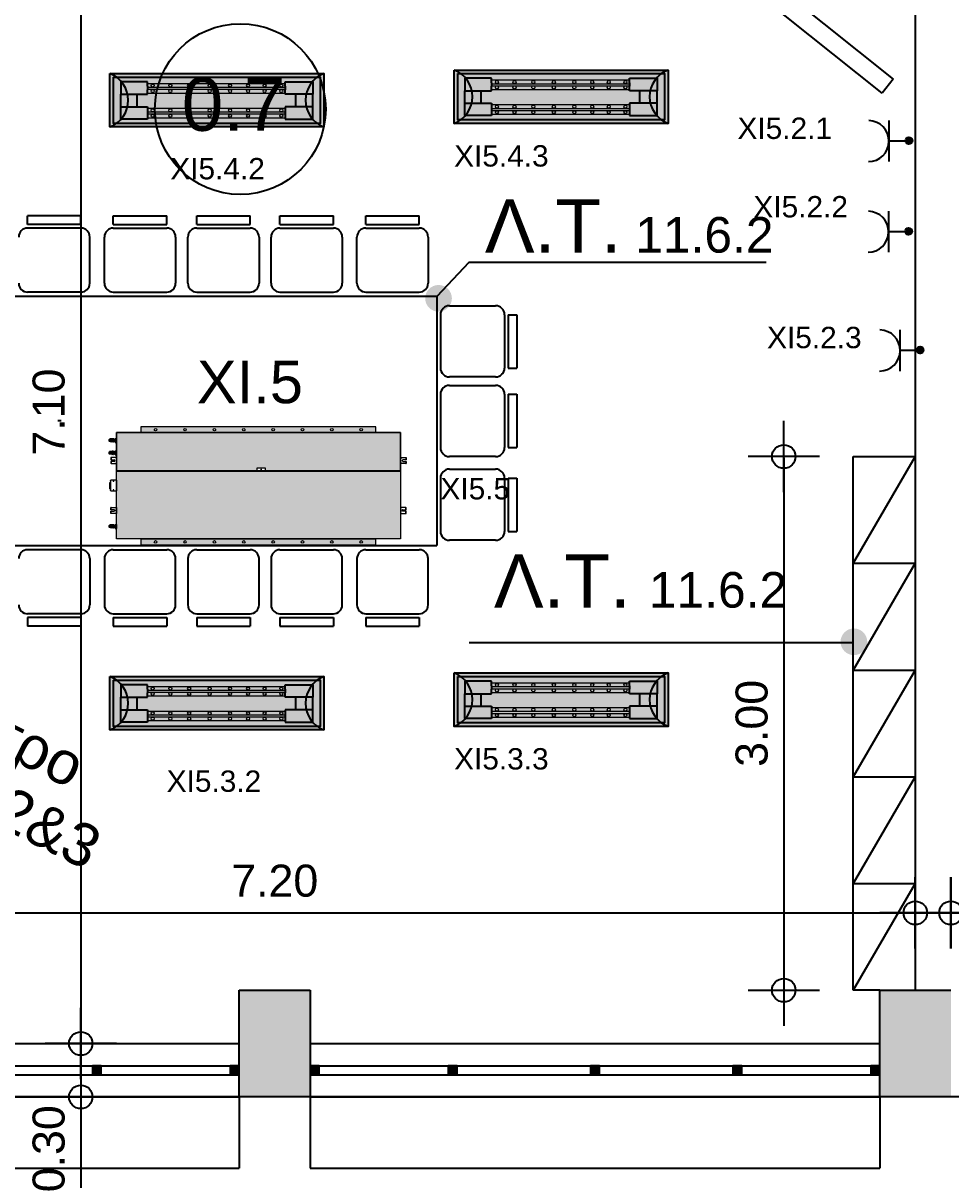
# Model space of a CAD drawing. Header units: metres. Extents: x 0 to 132, y -109 to 310.
# Drawn here: x 24.4 to 29.62, y 13.72 to 20.22 of the extents above; entities that cross this region are included whole.
import ezdxf

# ---------------------------------------------------------------- set-up
doc = ezdxf.new("R2010")
doc.units = ezdxf.units.M
doc.header["$LTSCALE"] = 0.036
doc.layers.get('0').update_dxf_attribs({"color": 252})
doc.layers.get('Defpoints').update_dxf_attribs({"color": 252})
for name, color, linetype in [('arxitektonika', 254, 'Continuous'), ('DIMBLK', 252, 'Continuous'), ('electext', 20, 'Continuous'), ('Epipla', 252, 'Continuous'), ('HLEK-SYMBOL', 3, 'Continuous'), ('HLEK_FL001_SYMBOLS', 230, 'Continuous'), ('mihanologika text', 20, 'Continuous'), ('Parathira', 252, 'Continuous')]:
    doc.layers.add(name, color=color, linetype=linetype)
doc.layers.add('axel', color=170, linetype='Continuous', lineweight=0)
doc.styles.add('COMU-N', font='arial.ttf')
doc.styles.get("Standard").update_dxf_attribs({"font": 'arial.ttf'})
doc.dimstyles.new('CADWDOT', dxfattribs={"dimscale": 0.1, "dimtxt": 1.8, "dimasz": 0.08, "dimexe": 2, "dimexo": 0, "dimgap": 0.09, "dimtad": 0, "dimrnd": 0.001, "dimzin": 0, "dimdsep": 46, "dimtxsty": 'Standard', "dimblk1": 'ARTDIM', "dimblk2": 'ARTDIM', "dimsah": 1, "dimcen": 0.09, "dimdle": 0.05, "dimse1": 1, "dimse2": 1, "dimadec": 0, "dimazin": 0, "dimtfac": 1, "dimtmove": 0, "dimatfit": 3, "dimldrblk": 'ARTDIM', "dimfxl": 2, "dimtvp": 0.9999, "dimtolj": 1, "dimtzin": 0, "dimarcsym": 0})

# ---------------------------------------------------------------- blocks, each defined once
blk = doc.blocks.new('A$C3D465094')
at = {"layer": 'Parathira'}
for p, q in [((0.175, 0), (0.175, -3.2)), ((0.225, 0), (0.175, 0)), ((0.175, 0), (0.175, -0.05)), ((0.185, 0), (0.185, -0.05)), ((0.195, 0), (0.195, -0.05)), ((0.205, 0), (0.205, -0.05)), ((0.215, 0), (0.215, -0.05)), ((0.225, 0), (0.225, -3.2)), ((0.225, -0.05), (0.225, 0)), ((0.175, -0.05), (0.225, -0.05)), ((0.225, -0.775), (0.175, -0.775)), ((0.175, -0.775), (0.175, -0.825)), ((0.185, -0.775), (0.185, -0.825)), ((0.195, -0.775), (0.195, -0.825)), ((0.205, -0.775), (0.205, -0.825)), ((0.215, -0.775), (0.215, -0.825)), ((0.225, -0.825), (0.225, -0.775)), ((0.175, -0.825), (0.225, -0.825)), ((0.225, -1.575), (0.175, -1.575)), ((0.175, -1.575), (0.175, -1.625)), ((0.175, -1.625), (0.225, -1.625)), ((0.185, -1.575), (0.185, -1.625)), ((0.195, -1.575), (0.195, -1.625)), ((0.205, -1.575), (0.205, -1.625)), ((0.215, -1.575), (0.215, -1.625)), ((0.225, -1.625), (0.225, -1.575)), ((0.225, -2.375), (0.175, -2.375)), ((0.175, -2.375), (0.175, -2.425)), ((0.185, -2.375), (0.185, -2.425)), ((0.195, -2.375), (0.195, -2.425)), ((0.205, -2.375), (0.205, -2.425)), ((0.215, -2.375), (0.215, -2.425)), ((0.225, -2.425), (0.225, -2.375)), ((0.175, -2.425), (0.225, -2.425)), ((0.225, -3.15), (0.175, -3.15)), ((0.175, -3.15), (0.175, -3.2)), ((0.185, -3.15), (0.185, -3.2)), ((0.195, -3.15), (0.195, -3.2)), ((0.205, -3.15), (0.205, -3.2)), ((0.215, -3.15), (0.215, -3.2)), ((0.225, -3.2), (0.225, -3.15)), ((0.175, -3.2), (0.225, -3.2))]:
    blk.add_line(p, q, dxfattribs=at)
blk = doc.blocks.new('ARTDIM')
at = {"layer": 'DIMBLK'}
for p, q in [((0, -24.9975), (0, 24.9975)), ((-24.9975, 0), (24.9975, 0))]:
    blk.add_line(p, q, dxfattribs=at)
blk.add_circle((0, 0), 8.25, dxfattribs=at)
blk = doc.blocks.new('*D214')
at = {"layer": 'arxitektonika', "color": 0, "lineweight": -2}
blk.add_line((24.7283, 21.575), (24.7283, 14.491), dxfattribs=at)
at = {"layer": 'Defpoints', "color": 0, "transparency": 16777216}
for p in [(27.6182, 21.583), (24.7283, 14.483), (27.6182, 14.483)]:
    blk.add_point(p, dxfattribs=at)
at = {"layer": 'arxitektonika', "color": 0, "lineweight": -2, "xscale": 0.008, "yscale": 0.008, "zscale": 0.008}
for p, rotation in [((24.7283, 21.583), 90), ((24.7283, 14.483), 270)]:
    blk.add_blockref('ARTDIM', p, dxfattribs=dict(at, rotation=rotation))
at = {"layer": 'arxitektonika', "color": 0, "insert": (24.5483, 18.033), "char_height": 0.18, "attachment_point": 5, "rotation": 90}
blk.add_mtext('\\A1;7.10', dxfattribs=at)
blk = doc.blocks.new('*D216')
at = {"layer": 'arxitektonika', "color": 0, "lineweight": -2}
for p, q in [((24.7283, 14.475), (24.7283, 14.191)), ((24.7283, 14.183), (24.7283, 13.6084))]:
    blk.add_line(p, q, dxfattribs=at)
at = {"layer": 'Defpoints', "color": 0, "transparency": 16777216}
for p in [(27.6182, 14.483), (24.7283, 14.183), (27.6182, 14.183)]:
    blk.add_point(p, dxfattribs=at)
at = {"layer": 'arxitektonika', "color": 0, "lineweight": -2, "xscale": 0.008, "yscale": 0.008, "zscale": 0.008}
for p, rotation in [((24.7283, 14.483), 90), ((24.7283, 14.183), 270)]:
    blk.add_blockref('ARTDIM', p, dxfattribs=dict(at, rotation=rotation))
at = {"layer": 'arxitektonika', "color": 0, "insert": (24.5483, 13.8917), "char_height": 0.18, "attachment_point": 5, "rotation": 90}
blk.add_mtext('\\A1;0.30', dxfattribs=at)
blk = doc.blocks.new('*D217')
at = {"layer": 'arxitektonika', "color": 0, "lineweight": -2}
blk.add_line((22.2262, 15.2176), (29.4102, 15.2176), dxfattribs=at)
at = {"layer": 'Defpoints', "color": 0, "transparency": 16777216}
for p in [(29.4182, 15.2176), (22.2182, 14.783), (29.4182, 14.783)]:
    blk.add_point(p, dxfattribs=at)
at = {"layer": 'arxitektonika', "color": 0, "lineweight": -2, "xscale": 0.008, "yscale": 0.008, "zscale": 0.008, "rotation": 180}
blk.add_blockref('ARTDIM', (22.2182, 15.2176), dxfattribs=at)
at = {"layer": 'arxitektonika', "color": 0, "lineweight": -2, "xscale": 0.008, "yscale": 0.008, "zscale": 0.008}
blk.add_blockref('ARTDIM', (29.4182, 15.2176), dxfattribs=at)
at = {"layer": 'arxitektonika', "color": 0, "insert": (25.8182, 15.3976), "char_height": 0.18, "attachment_point": 5}
blk.add_mtext('\\A1;7.20', dxfattribs=at)
blk = doc.blocks.new('*D218')
at = {"layer": 'arxitektonika', "color": 0, "lineweight": -2}
for p, q in [((29.4262, 15.2176), (29.6102, 15.2176)), ((29.6182, 15.2176), (30.1927, 15.2176))]:
    blk.add_line(p, q, dxfattribs=at)
at = {"layer": 'Defpoints', "color": 0, "transparency": 16777216}
for p in [(29.4182, 17.983), (29.6182, 17.983), (29.6182, 15.2176)]:
    blk.add_point(p, dxfattribs=at)
at = {"layer": 'arxitektonika', "color": 0, "lineweight": -2, "xscale": 0.008, "yscale": 0.008, "zscale": 0.008, "rotation": 180}
blk.add_blockref('ARTDIM', (29.4182, 15.2176), dxfattribs=at)
at = {"layer": 'arxitektonika', "color": 0, "lineweight": -2, "xscale": 0.008, "yscale": 0.008, "zscale": 0.008}
blk.add_blockref('ARTDIM', (29.6182, 15.2176), dxfattribs=at)
at = {"layer": 'arxitektonika', "color": 0, "insert": (29.9095, 15.3976), "char_height": 0.18, "attachment_point": 5}
blk.add_mtext('\\A1;0.20', dxfattribs=at)
blk = doc.blocks.new('A$C0FDF5983')
at = {"layer": 'Epipla'}
for p, q in [((5.5581, -0.2053), (7.2763, -1.5793)), ((7.2139, -1.6574), (5.4957, -0.2834)), ((7.2763, -1.5793), (7.2139, -1.6574)), ((2.7108, -2.346), (2.4108, -2.346)), ((2.7108, -2.396), (2.4108, -2.396)), ((2.8928, -2.346), (3.1928, -2.346)), ((2.8928, -2.396), (3.1928, -2.396)), ((3.3615, -2.346), (3.6615, -2.346)), ((3.3615, -2.396), (3.6615, -2.396)), ((3.8295, -2.346), (4.1295, -2.346)), ((3.8295, -2.396), (4.1295, -2.396)), ((4.3122, -2.346), (4.6122, -2.346)), ((4.3122, -2.396), (4.6122, -2.396)), ((2.7108, -2.416), (2.4108, -2.416)), ((2.7608, -2.726), (2.7608, -2.466)), ((2.8428, -2.726), (2.8428, -2.466)), ((2.8928, -2.416), (3.1928, -2.416)), ((3.2428, -2.466), (3.2428, -2.726)), ((3.3115, -2.726), (3.3115, -2.466)), ((3.3615, -2.416), (3.6615, -2.416)), ((3.7115, -2.466), (3.7115, -2.726)), ((3.7795, -2.726), (3.7795, -2.466)), ((3.8295, -2.416), (4.1295, -2.416)), ((4.1795, -2.466), (4.1795, -2.726)), ((4.2622, -2.726), (4.2622, -2.466)), ((4.3122, -2.416), (4.6122, -2.416)), ((4.6622, -2.466), (4.6622, -2.726)), ((2.7108, -2.776), (2.4108, -2.776)), ((2.8928, -2.776), (3.1928, -2.776)), ((3.3615, -2.776), (3.6615, -2.776)), ((3.8295, -2.776), (4.1295, -2.776)), ((4.3122, -2.776), (4.6122, -2.776)), ((4.7115, -2.8), (2.3115, -2.8)), ((4.7115, -2.8), (4.7115, -4.2)), ((4.7815, -2.8525), (5.0415, -2.8525)), ((4.7315, -2.9025), (4.7315, -3.2025)), ((5.0915, -2.9025), (5.0915, -3.2025)), ((5.1115, -2.9025), (5.1115, -3.2025)), ((5.1615, -2.9025), (5.1615, -3.2025)), ((5.0415, -3.2525), (4.7815, -3.2525)), ((4.7815, -3.3), (5.0415, -3.3)), ((4.7315, -3.35), (4.7315, -3.65)), ((5.0915, -3.35), (5.0915, -3.65)), ((5.1115, -3.35), (5.1115, -3.65)), ((5.1615, -3.35), (5.1615, -3.65)), ((2.6, -3.5), (2.58, -3.5)), ((5.0415, -3.7), (4.7815, -3.7)), ((7.05, -6.7), (7.05, -3.7)), ((7.05, -3.7), (7.4, -3.7)), ((7.4, -3.7), (7.05, -4.3)), ((4.7815, -3.7709), (5.0415, -3.7709)), ((4.7315, -3.8209), (4.7315, -4.1209)), ((5.0915, -3.8209), (5.0915, -4.1209)), ((5.1115, -3.8209), (5.1115, -4.1209)), ((5.1615, -3.8209), (5.1615, -4.1209)), ((2.3115, -4.2), (4.7115, -4.2)), ((2.7108, -4.224), (2.4108, -4.224)), ((2.8928, -4.224), (3.1928, -4.224)), ((3.3615, -4.224), (3.6615, -4.224)), ((3.8295, -4.224), (4.1295, -4.224)), ((4.3122, -4.224), (4.6122, -4.224)), ((5.0415, -4.1709), (4.7815, -4.1709)), ((2.7608, -4.274), (2.7608, -4.534)), ((2.8428, -4.274), (2.8428, -4.534)), ((3.2428, -4.534), (3.2428, -4.274)), ((3.3115, -4.274), (3.3115, -4.534)), ((3.7115, -4.534), (3.7115, -4.274)), ((3.7795, -4.274), (3.7795, -4.534)), ((4.1795, -4.534), (4.1795, -4.274)), ((4.2622, -4.274), (4.2622, -4.534)), ((4.6622, -4.534), (4.6622, -4.274)), ((7.05, -4.3), (7.4, -4.3)), ((7.4, -4.3), (7.05, -4.9)), ((2.7108, -4.584), (2.4108, -4.584)), ((2.7108, -4.604), (2.4108, -4.604)), ((2.8928, -4.584), (3.1928, -4.584)), ((2.8928, -4.604), (3.1928, -4.604)), ((3.3615, -4.584), (3.6615, -4.584)), ((3.3615, -4.604), (3.6615, -4.604)), ((3.8295, -4.584), (4.1295, -4.584)), ((3.8295, -4.604), (4.1295, -4.604)), ((4.3122, -4.584), (4.6122, -4.584)), ((4.3122, -4.604), (4.6122, -4.604)), ((2.7108, -4.654), (2.4108, -4.654)), ((2.8928, -4.654), (3.1928, -4.654)), ((3.3615, -4.654), (3.6615, -4.654)), ((3.8295, -4.654), (4.1295, -4.654)), ((4.3122, -4.654), (4.6122, -4.654)), ((7.05, -4.9), (7.4, -4.9)), ((7.4, -4.9), (7.05, -5.5)), ((7.05, -5.5), (7.4, -5.5)), ((7.4, -5.5), (7.05, -6.1)), ((7.4, -6.1), (7.05, -6.7)), ((7.05, -6.1), (7.4, -6.1)), ((7.2, -6.7), (7.05, -6.7))]:
    blk.add_line(p, q, dxfattribs=at)
for points in [[(2.4108, -2.396), (2.4108, -2.346)], [(2.7108, -2.396), (2.7108, -2.346)], [(2.8928, -2.396), (2.8928, -2.346)], [(3.1928, -2.396), (3.1928, -2.346)], [(3.3615, -2.396), (3.3615, -2.346)], [(3.6615, -2.396), (3.6615, -2.346)], [(3.8295, -2.396), (3.8295, -2.346)], [(4.1295, -2.396), (4.1295, -2.346)], [(4.3122, -2.396), (4.3122, -2.346)], [(4.6122, -2.396), (4.6122, -2.346)], [(5.1115, -2.9025), (5.1615, -2.9025)], [(5.1115, -3.2025), (5.1615, -3.2025)], [(5.1115, -3.35), (5.1615, -3.35)], [(5.1115, -3.65), (5.1615, -3.65)], [(5.1115, -3.8209), (5.1615, -3.8209)], [(5.1115, -4.1209), (5.1615, -4.1209)], [(2.4108, -4.604), (2.4108, -4.654)], [(2.7108, -4.604), (2.7108, -4.654)], [(2.8928, -4.604), (2.8928, -4.654)], [(3.1928, -4.604), (3.1928, -4.654)], [(3.3615, -4.604), (3.3615, -4.654)], [(3.6615, -4.604), (3.6615, -4.654)], [(3.8295, -4.604), (3.8295, -4.654)], [(4.1295, -4.604), (4.1295, -4.654)], [(4.3122, -4.604), (4.3122, -4.654)], [(4.6122, -4.604), (4.6122, -4.654)]]:
    blk.add_lwpolyline(points, dxfattribs=at)
for centre, start, end in [((2.4108, -2.466), 90, 180), ((2.7108, -2.466), 0, 90), ((2.8928, -2.466), 90, 180), ((3.1928, -2.466), 0, 90), ((3.3615, -2.466), 90, 180), ((3.6615, -2.466), 0, 90), ((3.8295, -2.466), 90, 180), ((4.1295, -2.466), 0, 90), ((4.3122, -2.466), 90, 180), ((4.6122, -2.466), 0, 90), ((2.4108, -2.726), 180, 270), ((2.7108, -2.726), 270, 0), ((2.8928, -2.726), 180, 270), ((3.1928, -2.726), 270, 0), ((3.3615, -2.726), 180, 270), ((3.6615, -2.726), 270, 0), ((3.8295, -2.726), 180, 270), ((4.1295, -2.726), 270, 0), ((4.3122, -2.726), 180, 270), ((4.6122, -2.726), 270, 0), ((4.7815, -2.9025), 90, 180), ((5.0415, -2.9025), 0, 90), ((4.7815, -3.2025), 180, 270), ((5.0415, -3.2025), 270, 0), ((4.7815, -3.35), 90, 180), ((5.0415, -3.35), 0, 90), ((4.7815, -3.65), 180, 270), ((5.0415, -3.65), 270, 0), ((4.7815, -3.8209), 90, 180), ((5.0415, -3.8209), 0, 90), ((4.7815, -4.1209), 180, 270), ((5.0415, -4.1209), 270, 0), ((2.4108, -4.274), 90, 180), ((2.7108, -4.274), 0, 90), ((2.8928, -4.274), 90, 180), ((3.1928, -4.274), 360, 90), ((3.3615, -4.274), 90, 180), ((3.6615, -4.274), 360, 90), ((3.8295, -4.274), 90, 180), ((4.1295, -4.274), 360, 90), ((4.3122, -4.274), 90, 180), ((4.6122, -4.274), 360, 90), ((2.4108, -4.534), 180, 270), ((2.7108, -4.534), 270, 0), ((2.8928, -4.534), 180, 270), ((3.1928, -4.534), 270, 360), ((3.3615, -4.534), 180, 270), ((3.6615, -4.534), 270, 360), ((3.8295, -4.534), 180, 270), ((4.1295, -4.534), 270, 360), ((4.3122, -4.534), 180, 270), ((4.6122, -4.534), 270, 360)]:
    blk.add_arc(centre, 0.05, start, end, dxfattribs=at)
blk = doc.blocks.new('*D219')
at = {"layer": 'arxitektonika', "color": 0, "lineweight": -2}
blk.add_line((28.6793, 17.775), (28.6793, 14.791), dxfattribs=at)
at = {"layer": 'Defpoints', "color": 0, "transparency": 16777216}
for p in [(29.0682, 17.783), (28.6793, 14.783), (29.0682, 14.783)]:
    blk.add_point(p, dxfattribs=at)
at = {"layer": 'arxitektonika', "color": 0, "lineweight": -2, "xscale": 0.008, "yscale": 0.008, "zscale": 0.008}
for p, rotation in [((28.6793, 17.783), 90), ((28.6793, 14.783), 270)]:
    blk.add_blockref('ARTDIM', p, dxfattribs=dict(at, rotation=rotation))
at = {"layer": 'arxitektonika', "color": 0, "insert": (28.4993, 16.283), "char_height": 0.18, "attachment_point": 5, "rotation": 90}
blk.add_mtext('\\A1;3.00', dxfattribs=at)
blk = doc.blocks.new('*D224')
at = {"layer": 'arxitektonika', "color": 0, "lineweight": -2}
blk.add_line((29.6262, 15.2176), (32.9602, 15.2176), dxfattribs=at)
at = {"layer": 'Defpoints', "color": 0, "transparency": 16777216}
for p in [(32.9682, 15.2176), (29.6182, 14.583), (32.9682, 14.583)]:
    blk.add_point(p, dxfattribs=at)
at = {"layer": 'arxitektonika', "color": 0, "lineweight": -2, "xscale": 0.008, "yscale": 0.008, "zscale": 0.008, "rotation": 180}
blk.add_blockref('ARTDIM', (29.6182, 15.2176), dxfattribs=at)
at = {"layer": 'arxitektonika', "color": 0, "lineweight": -2, "xscale": 0.008, "yscale": 0.008, "zscale": 0.008}
blk.add_blockref('ARTDIM', (32.9682, 15.2176), dxfattribs=at)
at = {"layer": 'arxitektonika', "color": 0, "insert": (31.2932, 15.3976), "char_height": 0.18, "attachment_point": 5}
blk.add_mtext('\\A1;3.35', dxfattribs=at)
blk = doc.blocks.new('gJ6_a14')
at = {"linetype": 'Continuous'}
for p, q in [((-0.1176, 0.1119), (0.113, 0.1119)), ((0, 0.1119), (0, 0))]:
    blk.add_line(p, q, dxfattribs=at)
blk.add_arc((-0.0023, 0.2279), 0.1153, 180, 358.95657, dxfattribs=at)
blk = doc.blocks.new('*X789')
at = {"color": 0}
for p, q in [((15.598, 2.587), (15.737, 2.727)), ((15.598, 2.622), (15.702, 2.727)), ((15.601, 2.607), (15.609, 2.616)), ((15.604, 2.646), (15.605, 2.647)), ((15.605, 2.559), (15.765, 2.719)), ((15.605, 2.577), (15.614, 2.585)), ((15.609, 2.652), (15.618, 2.66)), ((15.611, 2.547), (15.618, 2.554)), ((15.614, 2.621), (15.623, 2.63)), ((15.617, 2.536), (15.789, 2.707)), ((15.618, 2.59), (15.627, 2.599)), ((15.623, 2.665), (15.631, 2.674)), ((15.623, 2.559), (15.631, 2.568)), ((15.627, 2.634), (15.636, 2.643)), ((15.627, 2.528), (15.636, 2.537)), ((15.631, 2.603), (15.64, 2.612)), ((15.633, 2.516), (15.808, 2.691)), ((15.636, 2.678), (15.645, 2.687)), ((15.636, 2.572), (15.645, 2.581)), ((15.64, 2.647), (15.649, 2.656)), ((15.64, 2.541), (15.649, 2.55)), ((15.645, 2.616), (15.654, 2.625)), ((15.645, 2.51), (15.654, 2.519)), ((15.649, 2.691), (15.658, 2.7)), ((15.649, 2.585), (15.658, 2.594)), ((15.653, 2.501), (15.824, 2.672)), ((15.654, 2.66), (15.662, 2.669)), ((15.654, 2.554), (15.662, 2.563)), ((15.658, 2.63), (15.667, 2.638)), ((15.658, 2.523), (15.667, 2.532)), ((15.662, 2.705), (15.671, 2.714)), ((15.662, 2.599), (15.671, 2.607)), ((15.664, 2.494), (15.671, 2.501)), ((15.667, 2.674), (15.676, 2.683)), ((15.667, 2.568), (15.676, 2.577)), ((15.671, 2.643), (15.68, 2.652)), ((15.671, 2.537), (15.68, 2.546)), ((15.676, 2.718), (15.678, 2.721)), ((15.676, 2.489), (15.836, 2.648)), ((15.676, 2.612), (15.685, 2.621)), ((15.676, 2.506), (15.685, 2.515)), ((15.68, 2.687), (15.689, 2.696)), ((15.68, 2.581), (15.689, 2.59)), ((15.685, 2.656), (15.693, 2.665)), ((15.685, 2.55), (15.693, 2.559)), ((15.689, 2.625), (15.698, 2.634)), ((15.689, 2.519), (15.698, 2.528)), ((15.693, 2.7), (15.702, 2.709)), ((15.693, 2.594), (15.702, 2.603)), ((15.698, 2.669), (15.707, 2.678)), ((15.698, 2.563), (15.707, 2.572)), ((15.702, 2.638), (15.711, 2.647)), ((15.702, 2.532), (15.711, 2.541)), ((15.705, 2.482), (15.843, 2.62)), ((15.707, 2.714), (15.715, 2.722)), ((15.707, 2.607), (15.715, 2.616)), ((15.707, 2.501), (15.715, 2.51)), ((15.711, 2.683), (15.72, 2.691)), ((15.711, 2.577), (15.72, 2.585)), ((15.715, 2.652), (15.724, 2.66)), ((15.715, 2.546), (15.724, 2.554)), ((15.72, 2.727), (15.721, 2.728)), ((15.72, 2.621), (15.729, 2.63)), ((15.72, 2.515), (15.729, 2.523)), ((15.724, 2.696), (15.733, 2.705)), ((15.724, 2.59), (15.733, 2.599)), ((15.729, 2.665), (15.738, 2.674)), ((15.729, 2.559), (15.738, 2.568)), ((15.733, 2.634), (15.742, 2.643)), ((15.733, 2.528), (15.742, 2.537)), ((15.738, 2.709), (15.746, 2.718)), ((15.738, 2.603), (15.746, 2.612)), ((15.738, 2.497), (15.746, 2.506)), ((15.741, 2.482), (15.842, 2.584)), ((15.742, 2.678), (15.751, 2.687)), ((15.742, 2.572), (15.751, 2.581)), ((15.746, 2.647), (15.755, 2.656)), ((15.746, 2.541), (15.755, 2.55)), ((15.751, 2.722), (15.752, 2.724)), ((15.751, 2.616), (15.76, 2.625)), ((15.751, 2.51), (15.76, 2.519)), ((15.755, 2.691), (15.764, 2.7)), ((15.755, 2.585), (15.764, 2.594)), ((15.76, 2.66), (15.768, 2.669)), ((15.76, 2.554), (15.768, 2.563)), ((15.764, 2.63), (15.773, 2.638)), ((15.764, 2.523), (15.773, 2.532)), ((15.768, 2.705), (15.777, 2.714)), ((15.768, 2.599), (15.777, 2.607)), ((15.768, 2.493), (15.777, 2.501)), ((15.773, 2.674), (15.782, 2.683)), ((15.773, 2.568), (15.782, 2.577)), ((15.777, 2.643), (15.786, 2.652)), ((15.777, 2.537), (15.786, 2.546)), ((15.782, 2.612), (15.791, 2.621)), ((15.782, 2.506), (15.791, 2.515)), ((15.786, 2.687), (15.795, 2.696)), ((15.786, 2.581), (15.795, 2.59)), ((15.791, 2.656), (15.799, 2.665)), ((15.791, 2.55), (15.799, 2.559)), ((15.795, 2.625), (15.804, 2.634)), ((15.795, 2.519), (15.804, 2.528)), ((15.799, 2.594), (15.808, 2.603)), ((15.804, 2.669), (15.813, 2.678)), ((15.804, 2.563), (15.813, 2.572)), ((15.808, 2.638), (15.817, 2.647)), ((15.808, 2.532), (15.817, 2.541)), ((15.813, 2.607), (15.822, 2.616)), ((15.817, 2.577), (15.826, 2.585)), ((15.822, 2.652), (15.83, 2.66)), ((15.822, 2.546), (15.83, 2.554)), ((15.826, 2.621), (15.835, 2.63)), ((15.83, 2.59), (15.839, 2.599)), ((15.835, 2.559), (15.835, 2.56)), ((15.839, 2.634), (15.84, 2.635)), ((15.844, 2.603), (15.844, 2.603)), ((15.693, 2.488), (15.702, 2.497)), ((15.724, 2.484), (15.733, 2.493))]:
    blk.add_line(p, q, dxfattribs=at)
blk = doc.blocks.new('GJ6_A78')
at = {"layer": 'HLEK-SYMBOL', "color": 0, "linetype": 'Continuous'}
blk.add_circle((0, 0), 0.0989, dxfattribs=at)
at = {"layer": 'HLEK-SYMBOL', "color": 0, "xscale": 0.8, "yscale": 0.8, "zscale": 0.8}
blk.add_blockref('*X789', (-12.576, -2.084), dxfattribs=at)
blk = doc.blocks.new('priza')
at = {"layer": 'HLEK_FL001_SYMBOLS', "rotation": 180}
blk.add_blockref('gJ6_a14', (87.4, -100.4952), dxfattribs=at)
at = {"layer": 'HLEK_FL001_SYMBOLS', "xscale": 0.1951472641207488, "yscale": 0.1951472641207488, "zscale": 0.1951472641207488}
blk.add_blockref('GJ6_A78', (87.4, -100.4953), dxfattribs=at)
blk = doc.blocks.new('led 2x32W 1200x300mm aplo')
at = {"layer": 'HLEK_FL001_SYMBOLS', "linetype": 'Continuous', "lineweight": 0}
h = blk.add_hatch(color=256, dxfattribs=at)
h.dxf.hatch_style = 1
h.paths.add_polyline_path([(45.0962, 61.906), (45.0962, 61.606), (46.2983, 61.606), (46.2983, 61.906)])
h.paths.add_polyline_path([(46.2783, 61.886), (46.2783, 61.626), (45.1162, 61.626), (45.1162, 61.886)], flags=16)
h = blk.add_hatch(color=21, dxfattribs=at)
h.dxf.hatch_style = 1
h.paths.add_polyline_path([(45.1162, 61.626), (46.2783, 61.626), (46.2783, 61.886), (45.1162, 61.886)])
at = {"layer": 'HLEK_FL001_SYMBOLS'}
for p, q in [((45.3071, 61.8596), (45.1571, 61.8596)), ((45.1571, 61.8596), (45.1571, 61.7896)), ((45.3071, 61.8346), (45.3071, 61.8596)), ((46.0811, 61.8596), (46.2374, 61.8596)), ((46.0811, 61.8346), (46.0811, 61.8596)), ((46.2374, 61.8596), (46.2374, 61.7896)), ((45.1571, 61.7896), (45.3071, 61.7896)), ((45.1571, 61.7196), (45.1571, 61.7896)), ((45.2471, 61.7896), (45.2471, 61.7196)), ((45.3071, 61.8346), (45.3071, 61.8146)), ((45.3071, 61.7896), (45.3071, 61.8146)), ((46.0811, 61.8346), (46.0811, 61.8146)), ((46.0811, 61.7896), (46.0811, 61.8146)), ((46.2374, 61.7896), (46.0811, 61.7896)), ((46.1387, 61.7896), (46.1387, 61.7196)), ((46.2374, 61.7196), (46.2374, 61.7896)), ((45.1571, 61.6496), (45.1571, 61.7196)), ((45.1571, 61.7196), (45.3071, 61.7196)), ((45.3071, 61.7196), (45.3071, 61.6946)), ((46.0811, 61.7196), (46.0811, 61.6946)), ((46.2374, 61.7196), (46.0811, 61.7196)), ((46.2374, 61.6496), (46.2374, 61.7196)), ((45.3071, 61.6496), (45.1571, 61.6496)), ((45.3071, 61.6946), (45.3071, 61.6746)), ((45.3071, 61.6746), (45.3071, 61.6496)), ((46.0811, 61.6946), (46.0811, 61.6746)), ((46.0811, 61.6746), (46.0811, 61.6496)), ((46.0811, 61.6496), (46.2374, 61.6496))]:
    blk.add_line(p, q, dxfattribs=at)
at = {"layer": 'HLEK_FL001_SYMBOLS', "linetype": 'Continuous', "lineweight": 0}
for p, q in [((45.307, 61.85), (46.0811, 61.85)), ((45.307, 61.8291), (46.0811, 61.8291)), ((45.307, 61.8176), (46.0811, 61.8176)), ((45.307, 61.7966), (46.0811, 61.7966)), ((45.307, 61.7115), (46.0811, 61.7115)), ((45.307, 61.6905), (46.0811, 61.6905)), ((45.307, 61.6791), (46.0811, 61.6791)), ((45.307, 61.6581), (46.0811, 61.6581))]:
    blk.add_line(p, q, dxfattribs=at)
at = {"layer": 'HLEK_FL001_SYMBOLS'}
for points in [[(45.0962, 61.906), (46.2983, 61.906), (46.2983, 61.606), (45.0962, 61.606)], [(45.1162, 61.886), (46.2783, 61.886), (46.2783, 61.626), (45.1162, 61.626)]]:
    blk.add_lwpolyline(points, close=True, dxfattribs=at)
at = {"layer": 'HLEK_FL001_SYMBOLS', "linetype": 'Continuous', "lineweight": 0}
for centre in [(45.3367, 61.8385), (45.4356, 61.8385), (45.5416, 61.8385), (45.6566, 61.8385), (45.7717, 61.8385), (45.8726, 61.8385), (45.9654, 61.8385), (46.0592, 61.8385), (45.3367, 61.8084), (45.4356, 61.8084), (45.5416, 61.8084), (45.6566, 61.8084), (45.7717, 61.8084), (45.8726, 61.8084), (45.9654, 61.8084), (46.0592, 61.8084), (45.3367, 61.6996), (45.3367, 61.6689), (45.4356, 61.6996), (45.4356, 61.6689), (45.5416, 61.6996), (45.5416, 61.6689), (45.6566, 61.6996), (45.6566, 61.6689), (45.7717, 61.6996), (45.7717, 61.6689), (45.8726, 61.6996), (45.8726, 61.6689), (45.9654, 61.6996), (45.9654, 61.6689), (46.0592, 61.6996), (46.0592, 61.6689)]:
    blk.add_circle(centre, 0.00855, dxfattribs=at)
at = {"layer": 'HLEK_FL001_SYMBOLS'}
for centre, start, end in [((45.0387, 61.756), 290.97637, 69.02363), ((46.3558, 61.756), 110.97637, 249.02363)]:
    blk.add_arc(centre, 0.1606, start, end, dxfattribs=at)
blk = doc.blocks.new('A$C5A126718')
at = {"layer": 'axel'}
for p, q in [((-0.0317, 0.0343), (-0.0317, 0.0321)), ((-0.0301, 0.0343), (-0.0317, 0.0343)), ((-0.0317, 0.0321), (-0.0317, 0.0236)), ((-0.0317, 0.0321), (-0.0301, 0.0321)), ((-0.0317, 0.0236), (-0.0301, 0.0236)), ((-0.0317, 0.0236), (-0.0317, 0.0214)), ((-0.0301, 0.0214), (-0.0317, 0.0214)), ((-0.0301, 0.0129), (-0.0317, 0.0129)), ((-0.0317, 0.0129), (-0.0317, 0.0107)), ((-0.0317, 0.0107), (-0.0301, 0.0107)), ((-0.0317, 0.0107), (-0.0317, 0.0021)), ((-0.0317, 0.0021), (-0.0301, 0.0021)), ((-0.0317, 0.0021), (-0.0317, 0)), ((-0.0301, 0), (-0.0317, 0)), ((-0.0012, 0.0343), (-0.0301, 0.0343)), ((-0.0301, 0.0343), (-0.0301, 0.0321)), ((-0.0301, 0.0321), (-0.0301, 0.0236)), ((-0.0301, 0.0236), (-0.0301, 0.0214)), ((-0.0301, 0.0214), (-0.0131, 0.0214)), ((-0.0301, 0.0129), (-0.0301, 0.0107)), ((-0.0131, 0.0129), (-0.0301, 0.0129)), ((-0.0301, 0.0107), (-0.0301, 0.0021)), ((-0.0301, 0.0021), (-0.0301, 0)), ((-0.0301, 0), (-0.0012, 0)), ((-0.0012, 0.0343), (0, 0.0343)), ((-0.0012, 0.0343), (-0.0012, 0.033)), ((-0.0012, 0.033), (-0.0012, 0.03)), ((-0.0012, 0.03), (-0.0012, 0.0271)), ((-0.0012, 0.0271), (0, 0.0271)), ((-0.0012, 0.027), (-0.0012, 0.0271)), ((-0.0012, 0.0073), (-0.0012, 0.027)), ((-0.0012, 0.0071), (-0.0012, 0.0073)), ((-0.0012, 0.0071), (0, 0.0071)), ((-0.0012, 0.0071), (-0.0012, 0.0043)), ((-0.0012, 0.0043), (-0.0012, 0.0013)), ((-0.0012, 0.0013), (-0.0012, 0)), ((-0.0012, 0), (0, 0)), ((0.0004, 0.0271), (0.0004, 0.0343)), ((0.0004, 0.0271), (0.0004, 0.0343)), ((0.0004, 0.0211), (0.0004, 0.0271)), ((0.0004, 0.0211), (0.0004, 0.0271)), ((0.0004, 0.0207), (0.0004, 0.0211)), ((0.0004, 0.0207), (0.0004, 0.0211)), ((0.0004, 0.0186), (0.0004, 0.0207)), ((0.0004, 0.0186), (0.0004, 0.0207)), ((0.0004, 0.0157), (0.0004, 0.0186)), ((0.0004, 0.0157), (0.0004, 0.0186)), ((0.0004, 0.0136), (0.0004, 0.0157)), ((0.0004, 0.0136), (0.0004, 0.0157)), ((0.0004, 0.0132), (0.0004, 0.0136)), ((0.0004, 0.0132), (0.0004, 0.0136)), ((0.0004, 0.0071), (0.0004, 0.0132)), ((0.0004, 0.0071), (0.0004, 0.0132)), ((0.0004, 0), (0.0004, 0.0071)), ((0.0004, 0), (0.0004, 0.0071))]:
    blk.add_line(p, q, dxfattribs=at)
blk.add_arc((-0.0131, 0.0171), 0.00429, 270, 90, dxfattribs=at)
blk = doc.blocks.new('A$C3A54651E')
at = {"layer": 'axel'}
for p, q in [((0.0091, 0.0228), (0, 0.0228)), ((0, 0.0228), (0, 0)), ((0.0091, 0), (0, 0)), ((0.0091, 0), (0.0091, 0.0228)), ((0.0091, 0.0171), (0.0162, 0.0171)), ((0.0091, 0.0057), (0.0162, 0.0057)), ((0.0162, 0.019), (0.0166, 0.0193)), ((0.0162, 0.0038), (0.0162, 0.019)), ((0.0162, 0.0038), (0.0166, 0.0035)), ((0.0166, 0.0035), (0.0166, 0.0193)), ((0.0166, 0.0193), (0.0184, 0.0193)), ((0.0166, 0.0035), (0.0184, 0.0035)), ((0.0184, 0.02), (0.0184, 0.0199)), ((0.0184, 0.02), (0.0184, 0.02)), ((0.0184, 0.0199), (0.0184, 0.0193)), ((0.0184, 0.0193), (0.0184, 0.0153)), ((0.0184, 0.0153), (0.0184, 0.0067)), ((0.0184, 0.0067), (0.0184, 0.0035)), ((0.0184, 0.0035), (0.0184, 0.0028)), ((0.0184, 0.0028), (0.0184, 0.0028)), ((0.0191, 0.0202), (0.0254, 0.0202)), ((0.0191, 0.0197), (0.0254, 0.0197)), ((0.0191, 0.0109), (0.0254, 0.0109)), ((0.0191, 0.0026), (0.0254, 0.0026)), ((0.0262, 0.0199), (0.0262, 0.02)), ((0.0262, 0.02), (0.0262, 0.02)), ((0.0262, 0.0182), (0.0262, 0.0199)), ((0.0262, 0.0153), (0.0262, 0.0182)), ((0.0262, 0.0182), (0.0284, 0.0182)), ((0.0262, 0.0067), (0.0262, 0.0153)), ((0.0262, 0.0046), (0.0262, 0.0067)), ((0.0262, 0.0028), (0.0262, 0.0046)), ((0.0262, 0.0046), (0.0284, 0.0046)), ((0.0262, 0.0028), (0.0262, 0.0028)), ((0.0284, 0.0193), (0.037, 0.0193)), ((0.0284, 0.0182), (0.0284, 0.0193)), ((0.0284, 0.0046), (0.0284, 0.0182)), ((0.0284, 0.0035), (0.0284, 0.0046)), ((0.0284, 0.0035), (0.037, 0.0035)), ((0.037, 0.0035), (0.037, 0.0193)), ((0.0373, 0.019), (0.037, 0.0193)), ((0.0373, 0.0037), (0.037, 0.0035)), ((0.0373, 0.0182), (0.0373, 0.019)), ((0.0373, 0.0046), (0.0373, 0.0182)), ((0.0373, 0.0182), (0.0403, 0.0182)), ((0.0373, 0.0037), (0.0373, 0.0046)), ((0.0373, 0.0046), (0.0403, 0.0046)), ((0.0403, 0.0046), (0.0403, 0.0182)), ((0.0423, 0.0162), (0.0403, 0.0182)), ((0.0423, 0.0066), (0.0403, 0.0046)), ((0.0423, 0.0066), (0.0423, 0.0162))]:
    blk.add_line(p, q, dxfattribs=at)
for points in [[(0.0191, 0.0202, 0.004311), (0.019, 0.0202, 0.005535), (0.0188, 0.0202, 0.007292), (0.0187, 0.0201, 0.009929), (0.0186, 0.0201), (0.0186, 0.0201, 0.019665), (0.0185, 0.02, 0.032685), (0.0184, 0.02, 0.060642), (0.0184, 0.02), (0.0184, 0.02)], [(0.0184, 0.0199, 0.159929), (0.0184, 0.0199, 0.090191), (0.0184, 0.0199, 0.0462), (0.0184, 0.0199, 0.02623), (0.0185, 0.0198), (0.0186, 0.0198, 0.013719), (0.0187, 0.0198, 0.009481), (0.0188, 0.0198, 0.006867), (0.0189, 0.0197, 0.005151), (0.0191, 0.0197)], [(0.0191, 0.0197, 0.015295), (0.0188, 0.0186, 0.017604), (0.0186, 0.0175), (0.0185, 0.0169, 0.02245), (0.0184, 0.0158), (0.0184, 0.0153)], [(0.0184, 0.0153, 0.023182), (0.0184, 0.0142, 0.022013), (0.0186, 0.0131), (0.0187, 0.0125, 0.017076), (0.0189, 0.0114), (0.0191, 0.0109)], [(0.0191, 0.0109, 0.016103), (0.0188, 0.0098, 0.018613), (0.0186, 0.0088), (0.0185, 0.0083, 0.023826), (0.0184, 0.0072), (0.0184, 0.0067)], [(0.0184, 0.0067, 0.024647), (0.0184, 0.0057, 0.023359), (0.0186, 0.0046), (0.0187, 0.0041, 0.018023), (0.0189, 0.0031), (0.0191, 0.0026)], [(0.0191, 0.0026, -0.004311), (0.019, 0.0026, -0.005535), (0.0188, 0.0026, -0.007292), (0.0187, 0.0027, -0.009929), (0.0186, 0.0027), (0.0186, 0.0027, -0.019665), (0.0185, 0.0027, -0.032685), (0.0184, 0.0028, -0.060642), (0.0184, 0.0028), (0.0184, 0.0028)], [(0.0262, 0.02, 0.102242), (0.0262, 0.02, 0.051435), (0.0261, 0.02, 0.028507), (0.0261, 0.0201, 0.01755), (0.026, 0.0201), (0.0259, 0.0201, 0.009159), (0.0258, 0.0201, 0.006785), (0.0257, 0.0202, 0.005184), (0.0255, 0.0202), (0.0254, 0.0202)], [(0.0254, 0.0197, 0.004812), (0.0256, 0.0197, 0.00636), (0.0258, 0.0198, 0.008685), (0.0259, 0.0198, 0.012384), (0.026, 0.0198), (0.0261, 0.0198, 0.023143), (0.0261, 0.0199, 0.039656), (0.0262, 0.0199, 0.07579), (0.0262, 0.0199, 0.144125), (0.0262, 0.0199)], [(0.0262, 0.0153, 0.023214), (0.0262, 0.0164, 0.02204), (0.026, 0.0175), (0.0259, 0.018, 0.017046), (0.0256, 0.0191), (0.0254, 0.0197)], [(0.0254, 0.0109, 0.01528), (0.0258, 0.012, 0.017585), (0.026, 0.013), (0.0261, 0.0136, 0.022468), (0.0262, 0.0147), (0.0262, 0.0153)], [(0.0262, 0.0067, 0.024685), (0.0262, 0.0078, 0.023392), (0.026, 0.0088), (0.0259, 0.0093, 0.017988), (0.0256, 0.0103), (0.0254, 0.0109)], [(0.0254, 0.0026, 0.016073), (0.0258, 0.0036, 0.018575), (0.026, 0.0046), (0.0261, 0.0052, 0.023861), (0.0262, 0.0062), (0.0262, 0.0067)], [(0.0262, 0.0028, -0.102242), (0.0262, 0.0028, -0.051435), (0.0261, 0.0028, -0.028507), (0.0261, 0.0027, -0.01755), (0.026, 0.0027), (0.0259, 0.0027, -0.009159), (0.0258, 0.0026, -0.006785), (0.0257, 0.0026, -0.005184), (0.0255, 0.0026), (0.0254, 0.0026)]]:
    blk.add_lwpolyline(points, format="xyb", dxfattribs=at)
blk = doc.blocks.new('A$C531E15D6')
at = {"layer": 'axel'}
for p, q in [((-0.0003, 0.0241), (-0.0003, -0.0359)), ((-0.0003, 0.0241), (0.0009, 0.0241)), ((-0.0003, 0.0134), (0, 0.0134)), ((-0.0003, 0.0113), (0, 0.0113)), ((-0.0003, 0.0066), (-0.0003, 0.0031)), ((-0.0003, 0.0066), (-0.0003, 0.0031)), ((0, 0.0059), (-0.0003, 0.0059)), ((-0.0003, 0.0031), (-0.0003, -0.0276)), ((0.0021, 0.0241), (0, 0.022)), ((0, 0.0059), (0, 0.022)), ((0, -0.0059), (0, 0.0059)), ((0, -0.0059), (0, 0.0059)), ((0.0012, 0.0241), (0.0009, 0.0241)), ((0.0012, 0.0241), (0.0009, 0.0241)), ((0.0012, 0.0241), (0.0021, 0.0241)), ((0.0021, 0.0241), (0.0321, 0.0241)), ((0.0021, 0.0241), (0.0321, 0.0241)), ((0.0321, 0.0241), (0.0343, 0.022)), ((0.0343, 0.022), (0.0343, 0.0134)), ((0.0343, 0.022), (0.0343, 0.0134)), ((0.0343, 0.0134), (0.0343, -0.0251)), ((0.0343, 0.0134), (0.0343, -0.0251)), ((0.038, 0.0127), (0.0343, 0.0128)), ((0.0347, 0.0056), (0.0343, 0.0056)), ((0.0347, 0.0056), (0.0347, -0.0059)), ((0.0357, 0.0099), (0.0357, 0.0045)), ((0.04, 0.0099), (0.0357, 0.0099)), ((0.0357, 0.0045), (0.0357, 0.0038)), ((0.0357, 0.0045), (0.0357, 0.0038)), ((0.0357, 0.0038), (0.0357, -0.0059)), ((0.0357, 0.0038), (0.0357, -0.0059)), ((0.038, 0.0127), (0.038, 0.0099)), ((0.04, 0.0099), (0.04, -0.0059)), ((0, -0.0176), (-0.0003, -0.0176)), ((-0.0003, -0.023), (0, -0.023)), ((-0.0003, -0.0251), (0, -0.0251)), ((-0.0003, -0.0276), (-0.0003, -0.0312)), ((-0.0003, -0.0276), (-0.0003, -0.0312)), ((-0.0003, -0.0359), (0.0021, -0.0359)), ((0, -0.0176), (0, -0.0059)), ((0, -0.0176), (0, -0.0059)), ((0, -0.0337), (0, -0.0176)), ((0.0021, -0.0359), (0, -0.0337)), ((0.0321, -0.0359), (0.0021, -0.0359)), ((0.0321, -0.0359), (0.0021, -0.0359)), ((0.0343, -0.0337), (0.0321, -0.0359)), ((0.0347, -0.0173), (0.0343, -0.0173)), ((0.038, -0.0244), (0.0343, -0.0245)), ((0.0343, -0.0251), (0.0343, -0.0337)), ((0.0343, -0.0251), (0.0343, -0.0337)), ((0.0347, -0.0059), (0.0347, -0.0173)), ((0.0357, -0.0059), (0.0357, -0.0155)), ((0.0357, -0.0059), (0.0357, -0.0155)), ((0.0357, -0.0155), (0.0357, -0.0162)), ((0.0357, -0.0155), (0.0357, -0.0162)), ((0.0357, -0.0162), (0.0357, -0.0216)), ((0.04, -0.0216), (0.0357, -0.0216)), ((0.038, -0.0244), (0.038, -0.0216)), ((0.04, -0.0059), (0.04, -0.0216))]:
    blk.add_line(p, q, dxfattribs=at)
for centre, radius in [((0.0171, 0.0199), 0.00214), ((0.0171, 0.0199), 0.00111), ((0.0171, -0.0316), 0.00214), ((0.0171, -0.0316), 0.00111)]:
    blk.add_circle(centre, radius, dxfattribs=at)
for centre, radius, start, end in [((0.0321, 0.022), 0.00214, 0, 90), ((0.0346, 0.0045), 0.00107, 0, 89.54164), ((0.0321, -0.0337), 0.00214, 270, 0), ((0.0346, -0.0162), 0.00107, 270.45836, 0)]:
    blk.add_arc(centre, radius, start, end, dxfattribs=at)
blk = doc.blocks.new('FCU 10 KANALATO')
at = {"layer": 'axel'}
h = blk.add_hatch(color=211, dxfattribs=at)
h.paths.add_polyline_path([(47988.1338, 13560.164), (47988.1338, 13560.197), (47986.8138, 13560.197), (47986.8138, 13560.164)])
h.paths.add_polyline_path([(47987.5563, 13560.1878, -1), (47987.5563, 13560.1731, -1)], flags=16)
h.paths.add_polyline_path([(47987.3913, 13560.1731, -1), (47987.3913, 13560.1878, -1)], flags=16)
h.paths.add_polyline_path([(47987.7213, 13560.1878, -1), (47987.7213, 13560.1731, -1)], flags=16)
h.paths.add_polyline_path([(47987.2263, 13560.1731, -1), (47987.2263, 13560.1878, -1)], flags=16)
h.paths.add_polyline_path([(47987.8863, 13560.1878, -1), (47987.8863, 13560.1731, -1)], flags=16)
h.paths.add_polyline_path([(47987.0613, 13560.1731, -1), (47987.0613, 13560.1878, -1)], flags=16)
h.paths.add_polyline_path([(47988.0513, 13560.1878, -1), (47988.0513, 13560.1731, -1)], flags=16)
h.paths.add_polyline_path([(47986.8963, 13560.1731, -1), (47986.8963, 13560.1878, -1)], flags=16)
for color, points in [(150, [(47986.6743, 13560.1633), (47986.6743, 13560.0206), (47986.6751, 13560.0206), (47986.6751, 13560.0135), (47986.6751, 13560.0074), (47986.6751, 13560.007), (47986.6751, 13560.002), (47986.6751, 13559.9935), (47986.6751, 13559.9863), (47986.6743, 13559.9863), (47986.6743, 13559.782), (47987.7792, 13559.782), (47988.2671, 13559.782), (47988.2671, 13559.782), (47988.2704, 13559.782), (47988.2704, 13560.1633)]), (151, [(47988.2705, 13559.5646), (47988.2705, 13559.5982), (47988.2705, 13559.5982), (47988.2705, 13559.621), (47988.2705, 13559.621), (47988.2705, 13559.6682), (47988.2705, 13559.6682), (47988.2705, 13559.691), (47988.2705, 13559.691), (47988.2705, 13559.7061), (47988.2705, 13559.7061), (47988.2705, 13559.7132), (47988.2705, 13559.7193), (47988.2705, 13559.7196), (47988.2705, 13559.7246), (47988.2705, 13559.7332), (47988.2705, 13559.7403), (47988.2705, 13559.7403), (47988.2705, 13559.7785), (47987.4805, 13559.7785), (47987.4805, 13559.7638), (47987.4362, 13559.7638), (47987.4362, 13559.7785), (47986.6743, 13559.7785), (47986.6743, 13559.7403), (47986.6751, 13559.7403), (47986.6751, 13559.7332), (47986.6751, 13559.7271), (47986.6751, 13559.7218), (47986.6751, 13559.7193), (47986.6751, 13559.7132), (47986.6751, 13559.7061), (47986.6743, 13559.7061), (47986.6743, 13559.5646)])]:
    blk.add_hatch(color=color, dxfattribs=at).paths.add_polyline_path(points)
h = blk.add_hatch(color=211, dxfattribs=at)
h.paths.add_polyline_path([(47988.1338, 13559.5327), (47988.1338, 13559.5657), (47986.8138, 13559.5657), (47986.8138, 13559.5327)])
h.paths.add_polyline_path([(47987.5563, 13559.5565, -1), (47987.5563, 13559.5418, -1)], flags=16)
h.paths.add_polyline_path([(47987.3913, 13559.5418, -1), (47987.3913, 13559.5565, -1)], flags=16)
h.paths.add_polyline_path([(47987.7213, 13559.5565, -1), (47987.7213, 13559.5418, -1)], flags=16)
h.paths.add_polyline_path([(47987.2263, 13559.5418, -1), (47987.2263, 13559.5565, -1)], flags=16)
h.paths.add_polyline_path([(47987.8863, 13559.5565, -1), (47987.8863, 13559.5418, -1)], flags=16)
h.paths.add_polyline_path([(47987.0613, 13559.5418, -1), (47987.0613, 13559.5565, -1)], flags=16)
h.paths.add_polyline_path([(47988.0513, 13559.5565, -1), (47988.0513, 13559.5418, -1)], flags=16)
h.paths.add_polyline_path([(47986.8963, 13559.5418, -1), (47986.8963, 13559.5565, -1)], flags=16)
for p, q in [((47986.6743, 13559.782), (47987.7792, 13559.782)), ((47986.6743, 13559.7804), (47987.7792, 13559.7804)), ((47986.6743, 13559.78), (47987.7816, 13559.78)), ((47987.7349, 13559.7785), (47986.6743, 13559.7785)), ((47987.4362, 13559.7785), (47987.4362, 13559.78)), ((47987.4362, 13559.7638), (47987.4362, 13559.7785)), ((47987.4362, 13559.766), (47987.4805, 13559.766)), ((47987.4805, 13559.7638), (47987.4362, 13559.7638)), ((47987.4805, 13559.7785), (47987.4805, 13559.78)), ((47987.4805, 13559.7785), (47987.4805, 13559.7638)), ((47988.2705, 13559.7785), (47987.7329, 13559.7785)), ((47987.7792, 13559.782), (47988.2671, 13559.782)), ((47987.7792, 13559.7804), (47988.2705, 13559.7804)), ((47987.7792, 13559.78), (47988.2705, 13559.78))]:
    blk.add_line(p, q, dxfattribs=at)
at = {"layer": 'axel', "linetype": 'Continuous'}
for points in [[(47986.8138, 13560.164), (47988.1338, 13560.164), (47988.1338, 13560.197), (47986.8138, 13560.197)], [(47986.8138, 13559.5327), (47988.1338, 13559.5327), (47988.1338, 13559.5657), (47986.8138, 13559.5657)]]:
    blk.add_lwpolyline(points, close=True, dxfattribs=at)
at = {"layer": 'axel'}
for points in [[(47986.6743, 13560.1633), (47988.2704, 13560.1633), (47988.2704, 13559.782), (47986.6743, 13559.782)], [(47986.6743, 13560.1633), (47988.2705, 13560.1633), (47988.2705, 13559.5646), (47986.6743, 13559.5646)], [(47986.6743, 13559.5646), (47988.2705, 13559.5646), (47988.2705, 13559.7785), (47986.6743, 13559.7785)]]:
    blk.add_lwpolyline(points, close=True, dxfattribs=at)
at = {"layer": 'axel', "linetype": 'Continuous'}
for centre in [(47986.8963, 13560.1805), (47987.0613, 13560.1805), (47987.2263, 13560.1805), (47987.3913, 13560.1805), (47987.5563, 13560.1805), (47987.7213, 13560.1805), (47987.8863, 13560.1805), (47988.0513, 13560.1805), (47986.8963, 13559.5492), (47987.0613, 13559.5492), (47987.2263, 13559.5492), (47987.3913, 13559.5492), (47987.5563, 13559.5492), (47987.7213, 13559.5492), (47987.8863, 13559.5492), (47988.0513, 13559.5492)]:
    blk.add_circle(centre, 0.00739, dxfattribs=at)
at = {"layer": 'axel'}
blk.add_circle((47987.4583, 13559.7731), 0.00111, dxfattribs=at)
at = {"xscale": -1, "rotation": 180}
for name, p in [('A$C3A54651E', (47988.2705, 13560.1043)), ('A$C531E15D6', (47988.2708, 13559.8575)), ('A$C5A126718', (47986.6746, 13559.7403)), ('A$C3A54651E', (47988.2705, 13559.691)), ('A$C3A54651E', (47988.2705, 13559.621))]:
    blk.add_blockref(name, p, dxfattribs=at)
blk.add_blockref('A$C5A126718', (47986.6746, 13559.9863))
at = {"xscale": -1}
blk.add_blockref('A$C5A126718', (47988.271, 13559.9863), dxfattribs=at)
at = {"rotation": 180}
blk.add_blockref('A$C5A126718', (47988.271, 13559.7403), dxfattribs=at)

msp = doc.modelspace()

# ---------------------------------------------------------------- hatches: boundary and pattern name
at = {"layer": 'arxitektonika'}
h = msp.add_hatch(color=256, dxfattribs=at)
h.paths.add_polyline_path([(26.7388, 18.6724), (26.8138, 18.6724, -0.414214), (26.7388, 18.5974)])
h.paths.add_polyline_path([(26.6638, 18.6724), (26.7388, 18.6724), (26.7388, 18.5974, -0.414214)])
h.paths.add_polyline_path([(26.7388, 18.7474), (26.7388, 18.6724), (26.6638, 18.6724, -0.414214)])
h.paths.add_polyline_path([(26.7388, 18.7474, -0.414214), (26.8138, 18.6724), (26.7388, 18.6724)])
h = msp.add_hatch(color=256, dxfattribs=at)
h.paths.add_polyline_path([(29.0732, 16.7416), (28.9982, 16.7416, 0.414214), (29.0732, 16.6666)])
h.paths.add_polyline_path([(29.1482, 16.7416), (29.0732, 16.7416), (29.0732, 16.6666, 0.414214)])
h.paths.add_polyline_path([(29.0732, 16.8166), (29.0732, 16.7416), (29.1482, 16.7416, 0.414214)])
h.paths.add_polyline_path([(29.0732, 16.8166, 0.414214), (28.9982, 16.7416), (29.0732, 16.7416)])
for points in [[(25.6182, 14.183), (26.0182, 14.183), (26.0182, 14.783), (25.6182, 14.783)], [(29.2182, 14.183), (29.6182, 14.183), (29.6182, 14.783), (29.2182, 14.783)]]:
    msp.add_hatch(color=256, dxfattribs=at).paths.add_polyline_path(points)

# ---------------------------------------------------------------- linework, layer by layer
for p, q in [((29.4182, 21.183), (29.4182, 14.783)), ((26.9098, 18.8734), (26.7297, 18.683)), ((28.5803, 18.8734), (26.9098, 18.8734)), ((26.9109, 16.7375), (29.0682, 16.7375)), ((25.6182, 14.183), (25.6182, 14.783)), ((25.6182, 14.783), (26.0182, 14.783)), ((26.0182, 14.783), (26.0182, 14.183)), ((29.2182, 14.183), (29.2182, 14.783)), ((29.2182, 14.783), (29.6182, 14.783)), ((22.4182, 14.483), (25.6182, 14.483)), ((26.0182, 14.483), (29.2182, 14.483)), ((22.4182, 14.183), (25.6182, 14.183)), ((26.0182, 14.183), (25.6182, 14.183)), ((25.6182, 14.183), (25.6182, 13.783)), ((26.0182, 14.183), (26.0182, 13.783)), ((26.0182, 14.183), (29.2182, 14.183)), ((29.6182, 14.183), (29.2182, 14.183)), ((29.2182, 14.183), (29.2182, 13.783)), ((22.4182, 13.783), (25.6182, 13.783)), ((26.0182, 13.783), (29.2182, 13.783))]:
    msp.add_line(p, q, dxfattribs=at)
msp.add_lwpolyline([(22.0182, 47.283), (33.2182, 47.283), (33.2182, 32.883), (35.2182, 32.883), (35.2182, 33.083), (35.6182, 33.083), (40.8182, 27.783), (40.8182, 25.383), (55.1182, 25.383), (55.1182, 14.183), (11.4182, 14.183), (11.4182, 25.383), (22.0182, 25.383)], close=True, dxfattribs=at)
msp.add_circle((25.6247, 19.7364), 0.48, dxfattribs=at)

# ---------------------------------------------------------------- block references
msp.add_blockref('A$C0FDF5983', (22.0182, 21.483), dxfattribs=at)
at = {"layer": 'arxitektonika', "rotation": 90}
for p in [(22.4182, 14.133), (26.0182, 14.133)]:
    msp.add_blockref('A$C3D465094', p, dxfattribs=at)
at = {"layer": 'axel', "rotation": 180}
msp.add_blockref('FCU 10 KANALATO', (48013.2001, 13577.4833), dxfattribs=at)
at = {"layer": 'HLEK_FL001_SYMBOLS', "linetype": 'Continuous', "lineweight": 0}
for p in [(-20.2043, -41.9701), (-18.2699, -41.9501), (-20.2043, -45.3597), (-18.2699, -45.3397)]:
    msp.add_blockref('led 2x32W 1200x300mm aplo', p, dxfattribs=at)
at = {"layer": 'HLEK_FL001_SYMBOLS', "rotation": 270}
for p in [(129.8779, 106.9585), (129.8758, 106.4488), (129.9409, 105.7814)]:
    msp.add_blockref('priza', p, dxfattribs=at)

# ---------------------------------------------------------------- texts
at = {"layer": 'arxitektonika', "style": 'COMU-N'}
for s, p in [('0.7', (25.2958, 19.6141)), ('Λ.Τ.', (27.0498, 16.9336))]:
    msp.add_text(s, height=0.3, dxfattribs=at).set_placement(p)
for s, height, rotation, p in [('Λ.Τ.', 0.3, 360, (26.999, 18.9294)), ('κουκλοθέατρο', 0.24, 333.44885, (22.792, 16.8504)), ('2&3', 0.24, 333.44885, (24.226, 15.7219))]:
    msp.add_text(s, height=height, rotation=rotation, dxfattribs=at).set_placement(p)
at = {"layer": 'arxitektonika', "linetype": 'ByBlock', "style": 'COMU-N'}
msp.add_text('11.6.2', height=0.2, rotation=360, dxfattribs=at).set_placement((27.8446, 18.9294))
msp.add_text('11.6.2', height=0.2, dxfattribs=at).set_placement((27.9213, 16.9336))
at = {"layer": 'electext'}
msp.add_text('XI.5', height=0.24, dxfattribs=at).set_placement((25.3806, 18.0827))
at = {"layer": 'electext', "char_height": 0.12, "attachment_point": 1}
for s, width, heights, insert in [('XI5.4.3', 0.658116, [0.1226], (26.8263, 19.5332)), ('XI5.4.2', 0.576902, [0], (25.2314, 19.4614)), ('XI5.5', 0.31, [0], (26.7497, 17.6621)), ('XI5.3.3', 0.614637, [0], (26.8263, 16.1437)), ('XI5.3.2', 0.600871, [0], (25.2109, 16.0181))]:
    msp.add_mtext_dynamic_manual_height_columns(s, width=width, gutter_width=0.6, heights=heights, dxfattribs=dict(at, insert=insert))
at = {"layer": 'mihanologika text', "char_height": 0.12, "attachment_point": 1}
for s, width, insert in [('XI5.2.1', 0.435207, (28.4189, 19.6884)), ('XI5.2.2', 0.531211, (28.5085, 19.2473)), ('XI5.2.3', 0.659212, (28.5853, 18.5122))]:
    msp.add_mtext_dynamic_manual_height_columns(s, width=width, gutter_width=0.6, heights=[0], dxfattribs=dict(at, insert=insert))

# ---------------------------------------------------------------- dimensions: what is measured, and where the dimension line sits
at = {"layer": 'arxitektonika'}
for base, p1, p2, picture, middle in [((24.7283, 14.483), (27.6182, 21.583), (27.6182, 14.483), '*D214', (24.5483, 18.033)), ((28.6793, 14.783), (29.0682, 17.783), (29.0682, 14.783), '*D219', (28.4993, 16.283)), ((24.7283, 14.183), (27.6182, 14.483), (27.6182, 14.183), '*D216', (24.5483, 13.8917))]:
    dim = msp.add_linear_dim(base=base, p1=p1, p2=p2, angle=90, dimstyle='CADWDOT', dxfattribs=at)
    dim.commit()
    dim.dimension.update_dxf_attribs({"geometry": picture, "text_midpoint": middle})
for base, p1, p2, picture, middle in [((29.6182, 15.2176), (29.4182, 17.983), (29.6182, 17.983), '*D218', (29.9095, 15.3976)), ((29.4182, 15.2176), (22.2182, 14.783), (29.4182, 14.783), '*D217', (25.8182, 15.3976)), ((32.9682, 15.2176), (29.6182, 14.583), (32.9682, 14.583), '*D224', (31.2932, 15.3976))]:
    dim = msp.add_linear_dim(base=base, p1=p1, p2=p2, dimstyle='CADWDOT', dxfattribs=at)
    dim.commit()
    dim.dimension.update_dxf_attribs({"geometry": picture, "text_midpoint": middle})

doc.saveas('drawing.dxf')
